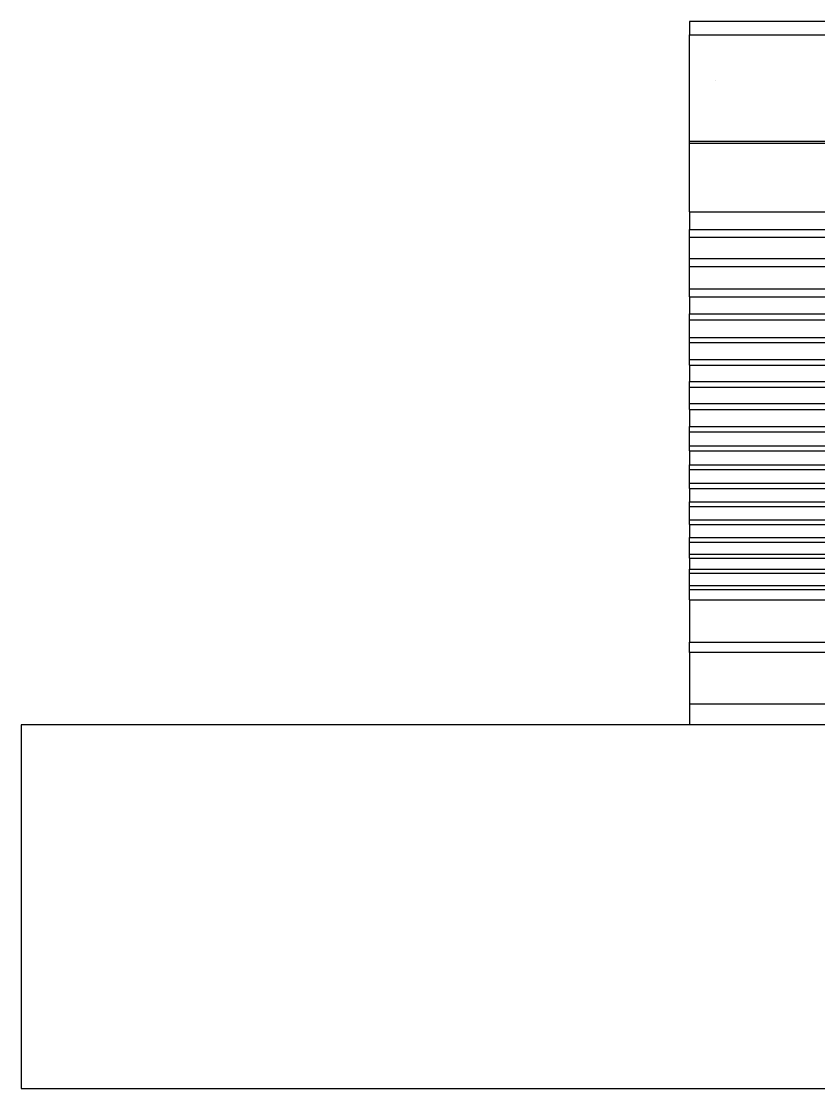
# Model space of a CAD drawing. Header units: inches. Extents: x -106706990 to 300603, y -86718466 to 1728185.
# Drawn here: x 27388.8 to 27717.9, y 13754.4 to 14194.6 of the extents above; entities that cross this region are included whole.
import ezdxf

# ---------------------------------------------------------------- set-up
doc = ezdxf.new("R2010")
doc.units = ezdxf.units.IN
doc.header["$MEASUREMENT"] = 0
doc.layers.add('A-WALL', color=1, linetype='Continuous')
doc.layers.add('Edges', color=7, linetype='Continuous')

# ---------------------------------------------------------------- blocks, each defined once
blk = doc.blocks.new('air con')
at = {"layer": 'Edges'}
for p, q in [((71.402, 41.898), (152.402, 41.898)), ((152.402, 41.095), (152.402, 41.898)), ((71.402, 41.095), (152.402, 41.095)), ((152.402, 39.122), (152.402, 41.095)), ((71.402, 39.122), (152.402, 39.122)), ((152.402, 39.122), (152.402, 38.724)), ((152.402, 38.724), (71.402, 38.724)), ((152.402, 37.092), (152.402, 38.724)), ((152.402, 37.092), (71.402, 37.092)), ((152.402, 37.092), (152.402, 36.701)), ((152.402, 36.701), (71.402, 36.701)), ((152.402, 36.542), (71.402, 36.542)), ((152.402, 36.701), (152.402, 36.542)), ((152.402, 36.542), (152.402, 36.078)), ((152.402, 36.078), (71.402, 36.078)), ((152.402, 36.078), (152.402, 35.914)), ((152.402, 35.914), (71.402, 35.914)), ((152.402, 35.493), (152.402, 35.914)), ((152.402, 35.493), (71.402, 35.493)), ((152.402, 35.34), (71.402, 35.34)), ((152.402, 35.493), (152.402, 35.34)), ((152.402, 35.34), (152.402, 34.877)), ((152.402, 34.877), (71.402, 34.877)), ((152.402, 34.877), (152.402, 34.709)), ((152.402, 34.709), (71.402, 34.709)), ((152.402, 34.207), (152.402, 34.709)), ((152.402, 34.207), (71.402, 34.207)), ((152.402, 34.022), (71.402, 34.022)), ((152.402, 34.207), (152.402, 34.022)), ((152.402, 34.022), (152.402, 33.51)), ((152.402, 33.51), (71.402, 33.51)), ((152.402, 33.335), (71.402, 33.335)), ((152.402, 33.51), (152.402, 33.335)), ((152.402, 32.826), (152.402, 33.335)), ((152.402, 32.826), (71.402, 32.826)), ((152.402, 32.826), (152.402, 32.625)), ((152.402, 32.625), (71.402, 32.625)), ((152.402, 32.625), (152.402, 32.098)), ((152.402, 32.098), (71.402, 32.098)), ((152.402, 32.098), (152.402, 31.911)), ((152.402, 31.911), (71.402, 31.911)), ((152.402, 31.378), (152.402, 31.911)), ((152.402, 31.378), (71.402, 31.378)), ((152.402, 31.189), (71.402, 31.189)), ((152.402, 31.378), (152.402, 31.189)), ((152.402, 31.189), (152.402, 30.654)), ((152.402, 30.654), (71.402, 30.654)), ((152.402, 30.439), (71.402, 30.439)), ((152.402, 30.654), (152.402, 30.439)), ((152.402, 29.791), (152.402, 30.439)), ((152.402, 29.791), (71.402, 29.791)), ((152.402, 29.562), (71.402, 29.562)), ((152.402, 29.791), (152.402, 29.562)), ((152.402, 29.562), (152.402, 28.935)), ((152.402, 28.935), (71.402, 28.935)), ((152.402, 28.714), (71.402, 28.714)), ((152.402, 28.935), (152.402, 28.714)), ((152.402, 28.092), (152.402, 28.714)), ((152.402, 28.092), (71.402, 28.092)), ((152.402, 27.871), (71.402, 27.871)), ((152.402, 28.092), (152.402, 27.871)), ((152.402, 27.871), (152.402, 27.226)), ((152.402, 27.226), (71.402, 27.226)), ((152.402, 27.226), (152.402, 27.024)), ((152.402, 27.024), (71.402, 27.024)), ((152.402, 27.024), (152.402, 26.349)), ((152.402, 26.349), (71.402, 26.349)), ((152.402, 26.349), (152.402, 26.117)), ((152.402, 26.117), (71.402, 26.117)), ((152.402, 25.469), (152.402, 26.117)), ((152.402, 25.469), (71.402, 25.469)), ((152.402, 25.469), (152.402, 25.162)), ((152.402, 25.162), (71.402, 25.162)), ((152.402, 25.162), (152.402, 24.304)), ((152.402, 24.304), (71.402, 24.304)), ((152.402, 24.304), (152.402, 24.002)), ((152.402, 24.002), (71.402, 24.002)), ((152.402, 24.002), (152.402, 23.184)), ((152.402, 23.184), (71.402, 23.184)), ((152.402, 23.184), (152.402, 22.883)), ((152.402, 22.883), (71.402, 22.883)), ((152.402, 22.213), (152.402, 22.883)), ((152.402, 22.213), (71.402, 22.213)), ((152.402, 22.213), (152.402, 19.568)), ((152.402, 19.568), (71.402, 19.568)), ((152.402, 19.493), (71.402, 19.493)), ((152.402, 19.568), (152.402, 19.493)), ((152.402, 19.493), (152.402, 15.42)), ((151.402, 17.184), (151.402, 17.175)), ((152.402, 15.42), (146.468, 15.42)), ((152.402, 14.898), (152.402, 15.42)), ((71.402, 14.898), (152.402, 14.898))]:
    blk.add_line(p, q, dxfattribs=at)

msp = doc.modelspace()

# ---------------------------------------------------------------- linework, layer by layer
at = {"layer": 'A-WALL', "color": 8, "linetype": 'Continuous', "ltscale": 900}
for p, q in [((29788.78, 13904.44), (27388.78, 13904.44)), ((27388.78, 13904.44), (27388.78, 13754.44)), ((27388.78, 13754.44), (29788.78, 13754.44))]:
    msp.add_line(p, q, dxfattribs=at)

# ---------------------------------------------------------------- block references
at = {"xscale": 10.74849191040555, "yscale": 10.74849191040555, "zscale": 10.74849191040555, "rotation": 180}
msp.add_blockref('air con', (29302.64, 14354.77), dxfattribs=at)

doc.saveas('drawing.dxf')
